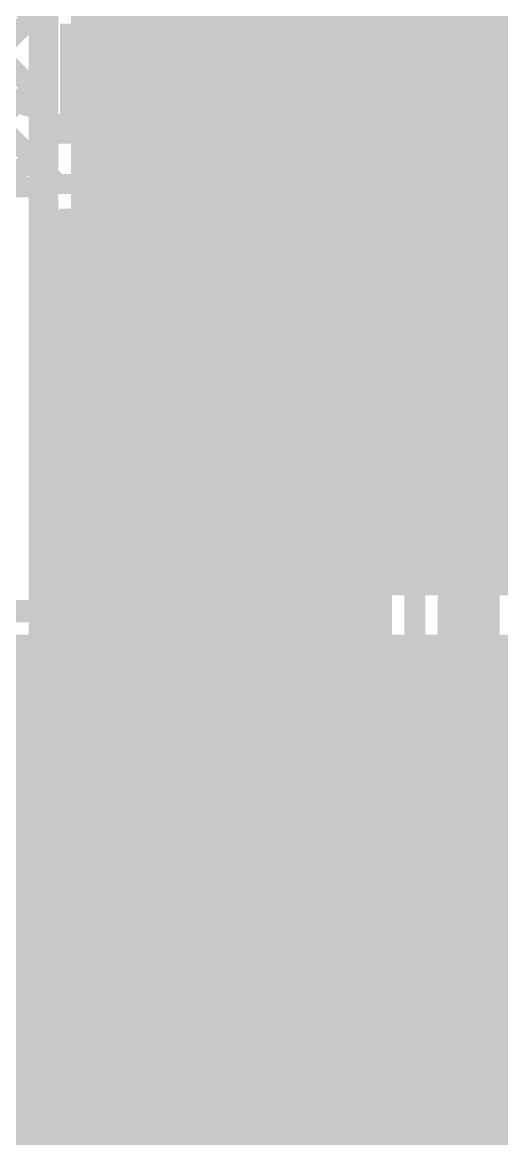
# Model space of a CAD drawing. Header units: millimetres. Extents: x -0.01 to 3.73, y -0.01 to 3.05.
# Drawn here: x 0.3814 to 0.5754, y 0.5952 to 1.0467 of the extents above; entities that cross this region are included whole.
import ezdxf

# ---------------------------------------------------------------- set-up
doc = ezdxf.new("R2010")
doc.units = ezdxf.units.MM
doc.header["$MEASUREMENT"] = 0
for name, color, linetype in [('BottomLayer', 5, 'Continuous'), ('BottomPaste', 16, 'Continuous'), ('BottomSolder', 6, 'Continuous'), ('TopLayer', 1, 'Continuous'), ('TopOverlay', 2, 'Continuous'), ('ViaHoleLayer', 16, 'Continuous')]:
    doc.layers.add(name, color=color, linetype=linetype)

# ---------------------------------------------------------------- blocks, each defined once
blk = doc.blocks.new('SOT23_3_B_117')
at = {"layer": 'BottomLayer'}
for points in [[(-0.02166, 0.02657), (-0.05316, 0.02657), (-0.05316, 0.05807), (-0.02166, 0.05807)], [(0.05314, 0.02657), (0.02165, 0.02657), (0.02165, 0.05807), (0.05314, 0.05807)], [(0.01574, -0.05807), (-0.01575, -0.05807), (-0.01575, -0.02657), (0.01574, -0.02657)]]:
    blk.add_hatch(color=5, dxfattribs=at).paths.add_polyline_path(points)
at = {"layer": 'BottomPaste'}
for points in [[(-0.02166, 0.02657), (-0.05316, 0.02657), (-0.05316, 0.05807), (-0.02166, 0.05807)], [(0.05314, 0.02657), (0.02165, 0.02657), (0.02165, 0.05807), (0.05314, 0.05807)], [(0.01574, -0.05807), (-0.01575, -0.05807), (-0.01575, -0.02657), (0.01574, -0.02657)]]:
    blk.add_hatch(color=16, dxfattribs=at).paths.add_polyline_path(points)
at = {"layer": 'BottomSolder'}
for points in [[(-0.01766, 0.02257), (-0.05716, 0.02257), (-0.05716, 0.06207), (-0.01766, 0.06207)], [(0.05714, 0.02257), (0.01765, 0.02257), (0.01765, 0.06207), (0.05714, 0.06207)], [(0.01974, -0.06207), (-0.01975, -0.06207), (-0.01975, -0.02257), (0.01974, -0.02257)]]:
    blk.add_hatch(color=6, dxfattribs=at).paths.add_polyline_path(points)
blk = doc.blocks.new('YS_SBZ9032C03R16_123')
at = {"layer": 'TopOverlay', "const_width": 0.005}
blk.add_lwpolyline([(0.17281, -0.03905, -0.799951), (-0.17288, -0.03875)], format="xyb", dxfattribs=at)

msp = doc.modelspace()

# ---------------------------------------------------------------- hatches: boundary and pattern name
at = {"layer": 'BottomLayer'}
for points in [[(0.384, 0.376), (0.531, 0.376), (0.531, 0.971), (0.384, 0.971)], [(0.55, 0.517), (1.142, 0.517), (1.142, 0.709), (0.55, 0.709)]]:
    msp.add_hatch(color=5, dxfattribs=at).paths.add_polyline_path(points)
h = msp.add_hatch(color=5, dxfattribs=at)
edge = h.paths.add_edge_path()
edge.add_arc((0.41632, 0.899), 0.01181, 0, 360)
h = msp.add_hatch(color=5, dxfattribs=at)
edge = h.paths.add_edge_path()
edge.add_arc((0.41632, 0.84), 0.01181, 0, 360)
at = {"layer": 'TopLayer'}
for points in [[(0.793, 0.815), (0.793, 1.055), (0.401, 1.055), (0.401, 0.815)], [(0.295, 0.585), (0.801, 0.585), (0.801, 0.799), (0.295, 0.799)], [(0.295, 0.725), (0.986, 0.725), (0.986, 0.799), (0.295, 0.799)]]:
    msp.add_hatch(color=1, dxfattribs=at).paths.add_polyline_path(points)
h = msp.add_hatch(color=1, dxfattribs=at)
edge = h.paths.add_edge_path()
edge.add_arc((0.41632, 0.899), 0.01181, 0, 360)
h = msp.add_hatch(color=1, dxfattribs=at)
edge = h.paths.add_edge_path()
edge.add_arc((0.41632, 0.84), 0.01181, 0, 360)
at = {"layer": 'ViaHoleLayer'}
h = msp.add_hatch(color=16, dxfattribs=at)
edge = h.paths.add_edge_path()
edge.add_arc((0.41632, 0.899), 0.00591, 0, 360)
h = msp.add_hatch(color=16, dxfattribs=at)
edge = h.paths.add_edge_path()
edge.add_arc((0.41632, 0.84), 0.00591, 0, 360)

# ---------------------------------------------------------------- linework, layer by layer
at = {"layer": 'BottomLayer'}
for points, const_width in [([(0.562, 0.691), (0.562, 2.066)], 0.025), ([(0.5405, 0.691), (0.5405, 2.066)], 0.008), ([(0.093, 1.28426), (0.39591, 0.98135)], 0.008), ([(0.40531, 1.16994), (0.5405, 1.03475)], 0.008), ([(0.44107, 1.04789), (0.5405, 1.14732)], 0.008), ([(0.44107, 1.01961), (0.5405, 1.11904)], 0.008), ([(0.41666, 1.02675), (0.41666, 1.09466)], 0.025), ([(0.441, 1.10597), (0.5405, 1.00647)], 0.008), ([(0.4311, 0.98135), (0.5405, 1.09075)], 0.008), ([(0.441, 1.07768), (0.53868, 0.98)], 0.008), ([(0.33705, 1.0685), (0.39157, 1.01397)], 0.008), ([(0.36533, 1.0685), (0.39157, 1.04225)], 0.008), ([(0.45803, 0.98), (0.5405, 1.06247)], 0.008), ([(0.35036, 1.01375), (0.39516, 1.05855)], 0.008), ([(0.39157, 1.00166), (0.39157, 1.05116)], 0.008), ([(0.44107, 1.00166), (0.44107, 1.05116)], 0.008), ([(0.44107, 1.04933), (0.5104, 0.98)], 0.008), ([(0.41632, 1.02641), (0.41666, 1.02675)], 0.025), ([(0.48631, 0.98), (0.5405, 1.03419)], 0.008), ([(0.35643, 0.99153), (0.39157, 1.02668)], 0.008), ([(0.44107, 1.02104), (0.48211, 0.98)], 0.008), ([(0.5146, 0.98), (0.5405, 1.0059)], 0.008), ([(0.35318, 0.96), (0.39484, 1.00166)], 0.008), ([(0.39157, 1.00166), (0.44107, 1.00166)], 0.008), ([(0.40281, 0.98135), (0.42312, 1.00166)], 0.008), ([(0.40389, 1.00166), (0.42419, 0.98135)], 0.008), ([(0.43217, 1.00166), (0.45383, 0.98)], 0.008), ([(0.38657, 0.98135), (0.44607, 0.98135)], 0.008), ([(0.375, 0.98), (0.38657, 0.98)], 0.008), ([(0.41632, 0.9516), (0.41632, 0.97735)], 0.01), ([(0.44607, 0.98), (0.54, 0.98)], 0.008), ([(0.54, 0.472), (0.54, 0.98)], 0.008), ([(0.41632, 0.899), (0.41632, 0.9516)], 0.025), ([(0.41632, 0.84), (0.41632, 0.899)], 0.025), ([(0.41632, 0.63668), (0.41632, 0.84)], 0.025), ([(0.562, 0.691), (0.654, 0.599)], 0.025), ([(0.541, 0.508), (0.541, 0.68639)], 0.008), ([(0.41632, 0.63668), (0.471, 0.582)], 0.025)]:
    msp.add_lwpolyline(points, dxfattribs=dict(at, const_width=const_width))
for points, const_width in [([(0.43907, 1.04933, 1), (0.44307, 1.04933, 1)], 0.004), ([(0.43907, 1.04789, 1), (0.44307, 1.04789, 1)], 0.004), ([(0.38957, 1.04225, 1), (0.39357, 1.04225, 1)], 0.004), ([(0.41007, 1.02641, 1), (0.42257, 1.02641, 1)], 0.0125), ([(0.41041, 1.02675, 1), (0.42291, 1.02675, 1)], 0.0125), ([(0.41041, 1.02675, 1), (0.42291, 1.02675, 1)], 0.0125), ([(0.5385, 1.03475, 1), (0.5425, 1.03475, 1)], 0.004), ([(0.5385, 1.03419, 1), (0.5425, 1.03419, 1)], 0.004), ([(0.38957, 1.02668, 1), (0.39357, 1.02668, 1)], 0.004), ([(0.43907, 1.02104, 1), (0.44307, 1.02104, 1)], 0.004), ([(0.43907, 1.01961, 1), (0.44307, 1.01961, 1)], 0.004), ([(0.38957, 1.01397, 1), (0.39357, 1.01397, 1)], 0.004), ([(0.5385, 1.00647, 1), (0.5425, 1.00647, 1)], 0.004), ([(0.5385, 1.0059, 1), (0.5425, 1.0059, 1)], 0.004), ([(0.38957, 1.00166, 1), (0.39357, 1.00166, 1)], 0.004), ([(0.38957, 1.00166, 1), (0.39357, 1.00166, 1)], 0.004), ([(0.39284, 1.00166, 1), (0.39684, 1.00166, 1)], 0.004), ([(0.40189, 1.00166, 1), (0.40589, 1.00166, 1)], 0.004), ([(0.42112, 1.00166, 1), (0.42512, 1.00166, 1)], 0.004), ([(0.43017, 1.00166, 1), (0.43417, 1.00166, 1)], 0.004), ([(0.43907, 1.00166, 1), (0.44307, 1.00166, 1)], 0.004), ([(0.43907, 1.00166, 1), (0.44307, 1.00166, 1)], 0.004), ([(0.38457, 0.98135, 1), (0.38857, 0.98135, 1)], 0.004), ([(0.39391, 0.98135, 1), (0.39791, 0.98135, 1)], 0.004), ([(0.40081, 0.98135, 1), (0.40481, 0.98135, 1)], 0.004), ([(0.42219, 0.98135, 1), (0.42619, 0.98135, 1)], 0.004), ([(0.4291, 0.98135, 1), (0.4331, 0.98135, 1)], 0.004), ([(0.44407, 0.98135, 1), (0.44807, 0.98135, 1)], 0.004), ([(0.38457, 0.98, 1), (0.38857, 0.98, 1)], 0.004), ([(0.41382, 0.97735, 1), (0.41882, 0.97735, 1)], 0.005), ([(0.44407, 0.98, 1), (0.44807, 0.98, 1)], 0.004), ([(0.45183, 0.98, 1), (0.45583, 0.98, 1)], 0.004), ([(0.45603, 0.98, 1), (0.46003, 0.98, 1)], 0.004), ([(0.48011, 0.98, 1), (0.48411, 0.98, 1)], 0.004), ([(0.48431, 0.98, 1), (0.48831, 0.98, 1)], 0.004), ([(0.5084, 0.98, 1), (0.5124, 0.98, 1)], 0.004), ([(0.5126, 0.98, 1), (0.5166, 0.98, 1)], 0.004), ([(0.53668, 0.98, 1), (0.54068, 0.98, 1)], 0.004), ([(0.538, 0.98, 1), (0.542, 0.98, 1)], 0.004), ([(0.538, 0.98, 1), (0.542, 0.98, 1)], 0.004), ([(0.41007, 0.9516, 1), (0.42257, 0.9516, 1)], 0.0125), ([(0.41382, 0.9516, 1), (0.41882, 0.9516, 1)], 0.005), ([(0.41007, 0.899, 1), (0.42257, 0.899, 1)], 0.0125), ([(0.41007, 0.899, 1), (0.42257, 0.899, 1)], 0.0125), ([(0.41007, 0.84, 1), (0.42257, 0.84, 1)], 0.0125), ([(0.41007, 0.84, 1), (0.42257, 0.84, 1)], 0.0125), ([(0.55575, 0.691, 1), (0.56825, 0.691, 1)], 0.0125), ([(0.55575, 0.691, 1), (0.56825, 0.691, 1)], 0.0125), ([(0.5385, 0.691, 1), (0.5425, 0.691, 1)], 0.004), ([(0.5385, 0.691, 1), (0.5425, 0.691, 1)], 0.004), ([(0.5385, 0.691, 1), (0.5425, 0.691, 1)], 0.004), ([(0.539, 0.68639, 1), (0.543, 0.68639, 1)], 0.004), ([(0.539, 0.68639, 1), (0.543, 0.68639, 1)], 0.004), ([(0.539, 0.68639, 1), (0.543, 0.68639, 1)], 0.004), ([(0.41007, 0.63668, 1), (0.42257, 0.63668, 1)], 0.0125), ([(0.41007, 0.63668, 1), (0.42257, 0.63668, 1)], 0.0125)]:
    msp.add_lwpolyline(points, format="xyb", close=True, dxfattribs=dict(at, const_width=const_width))
at = {"layer": 'BottomLayer', "const_width": 0.008}
msp.add_lwpolyline([(0.541, 0.68639, -0.054074), (0.5405, 0.691)], format="xyb", dxfattribs=at)
msp.add_lwpolyline([(0.541, 0.68639, -0.054074), (0.5405, 0.691)], format="xyb", dxfattribs=at)
at = {"layer": 'TopLayer'}
for points, const_width in [([(0.388, 0.809), (0.388, 1.0635)], 0.008), ([(0.392, 0.90764), (0.392, 1.0635)], 0.008), ([(0.388, 1.04583), (0.392, 1.04183)], 0.008), ([(0.388, 1.02311), (0.392, 1.02711)], 0.008), ([(0.388, 1.01755), (0.392, 1.01355)], 0.008), ([(0.388, 0.99482), (0.392, 0.99882)], 0.008), ([(0.388, 0.98926), (0.392, 0.98526)], 0.008), ([(0.388, 0.96654), (0.392, 0.97054)], 0.008), ([(0.388, 0.96098), (0.392, 0.95698)], 0.008), ([(0.388, 0.93825), (0.392, 0.94225)], 0.008), ([(0.388, 0.93269), (0.392, 0.92869)], 0.008), ([(0.388, 0.90997), (0.392, 0.91397)], 0.008), ([(0.388, 0.90441), (0.39066, 0.90175)], 0.008), ([(0.39451, 0.899), (0.41632, 0.899)], 0.01), ([(0.392, 0.84864), (0.392, 0.89036)], 0.008), ([(0.388, 0.88169), (0.392, 0.88569)], 0.008), ([(0.388, 0.87612), (0.392, 0.87212)], 0.008), ([(0.388, 0.8534), (0.392, 0.8574)], 0.008), ([(0.388, 0.84784), (0.39097, 0.84487)], 0.008), ([(0.39451, 0.84), (0.41632, 0.84)], 0.01), ([(0.388, 0.82512), (0.392, 0.82912)], 0.008), ([(0.392, 0.808), (0.392, 0.83136)], 0.008), ([(0.388, 0.81956), (0.392, 0.81556)], 0.008), ([(0.286, 0.809), (0.388, 0.809)], 0.008), ([(0.286, 0.808), (0.392, 0.808)], 0.008), ([(0.286, 0.808), (0.392, 0.808)], 0.008)]:
    msp.add_lwpolyline(points, dxfattribs=dict(at, const_width=const_width))
for points, const_width in [([(0.386, 1.04583, 1), (0.39, 1.04583, 1)], 0.004), ([(0.39, 1.04183, 1), (0.394, 1.04183, 1)], 0.004), ([(0.39, 1.02711, 1), (0.394, 1.02711, 1)], 0.004), ([(0.386, 1.02311, 1), (0.39, 1.02311, 1)], 0.004), ([(0.386, 1.01755, 1), (0.39, 1.01755, 1)], 0.004), ([(0.39, 1.01355, 1), (0.394, 1.01355, 1)], 0.004), ([(0.39, 0.99882, 1), (0.394, 0.99882, 1)], 0.004), ([(0.386, 0.99482, 1), (0.39, 0.99482, 1)], 0.004), ([(0.386, 0.98926, 1), (0.39, 0.98926, 1)], 0.004), ([(0.39, 0.98526, 1), (0.394, 0.98526, 1)], 0.004), ([(0.39, 0.97054, 1), (0.394, 0.97054, 1)], 0.004), ([(0.386, 0.96654, 1), (0.39, 0.96654, 1)], 0.004), ([(0.386, 0.96098, 1), (0.39, 0.96098, 1)], 0.004), ([(0.39, 0.95698, 1), (0.394, 0.95698, 1)], 0.004), ([(0.39, 0.94225, 1), (0.394, 0.94225, 1)], 0.004), ([(0.386, 0.93825, 1), (0.39, 0.93825, 1)], 0.004), ([(0.386, 0.93269, 1), (0.39, 0.93269, 1)], 0.004), ([(0.39, 0.92869, 1), (0.394, 0.92869, 1)], 0.004), ([(0.39, 0.91397, 1), (0.394, 0.91397, 1)], 0.004), ([(0.386, 0.90997, 1), (0.39, 0.90997, 1)], 0.004), ([(0.386, 0.90441, 1), (0.39, 0.90441, 1)], 0.004), ([(0.39, 0.90764, 1), (0.394, 0.90764, 1)], 0.004), ([(0.39, 0.90764, 1), (0.394, 0.90764, 1)], 0.004), ([(0.38866, 0.90175, 1), (0.39266, 0.90175, 1)], 0.004), ([(0.39201, 0.899, 1), (0.39701, 0.899, 1)], 0.005), ([(0.41382, 0.899, 1), (0.41882, 0.899, 1)], 0.005), ([(0.39, 0.89036, 1), (0.394, 0.89036, 1)], 0.004), ([(0.39, 0.89036, 1), (0.394, 0.89036, 1)], 0.004), ([(0.39, 0.88569, 1), (0.394, 0.88569, 1)], 0.004), ([(0.386, 0.88169, 1), (0.39, 0.88169, 1)], 0.004), ([(0.386, 0.87612, 1), (0.39, 0.87612, 1)], 0.004), ([(0.39, 0.87212, 1), (0.394, 0.87212, 1)], 0.004), ([(0.39, 0.8574, 1), (0.394, 0.8574, 1)], 0.004), ([(0.386, 0.8534, 1), (0.39, 0.8534, 1)], 0.004), ([(0.386, 0.84784, 1), (0.39, 0.84784, 1)], 0.004), ([(0.39, 0.84864, 1), (0.394, 0.84864, 1)], 0.004), ([(0.39, 0.84864, 1), (0.394, 0.84864, 1)], 0.004), ([(0.38897, 0.84487, 1), (0.39297, 0.84487, 1)], 0.004), ([(0.39201, 0.84, 1), (0.39701, 0.84, 1)], 0.005), ([(0.41382, 0.84, 1), (0.41882, 0.84, 1)], 0.005), ([(0.39, 0.83136, 1), (0.394, 0.83136, 1)], 0.004), ([(0.39, 0.83136, 1), (0.394, 0.83136, 1)], 0.004), ([(0.39, 0.82912, 1), (0.394, 0.82912, 1)], 0.004), ([(0.386, 0.82512, 1), (0.39, 0.82512, 1)], 0.004), ([(0.386, 0.81956, 1), (0.39, 0.81956, 1)], 0.004), ([(0.39, 0.81556, 1), (0.394, 0.81556, 1)], 0.004), ([(0.386, 0.809, 1), (0.39, 0.809, 1)], 0.004), ([(0.386, 0.809, 1), (0.39, 0.809, 1)], 0.004), ([(0.39, 0.808, 1), (0.394, 0.808, 1)], 0.004), ([(0.39, 0.808, 1), (0.394, 0.808, 1)], 0.004), ([(0.39, 0.808, 1), (0.394, 0.808, 1)], 0.004)]:
    msp.add_lwpolyline(points, format="xyb", close=True, dxfattribs=dict(at, const_width=const_width))
at = {"layer": 'TopLayer', "const_width": 0.008}
for points in [[(0.392, 0.89036, -0.172292), (0.392, 0.90764)], [(0.392, 0.83136, -0.172292), (0.392, 0.84864)]]:
    msp.add_lwpolyline(points, format="xyb", dxfattribs=at)

# ---------------------------------------------------------------- block references
for name, p, rotation in [('YS_SBZ9032C03R16_123', (0.335, 0.841), 90), ('SOT23_3_B_117', (0.374, 0.989), 270)]:
    msp.add_blockref(name, p, dxfattribs=dict(rotation=rotation))

doc.saveas('drawing.dxf')
